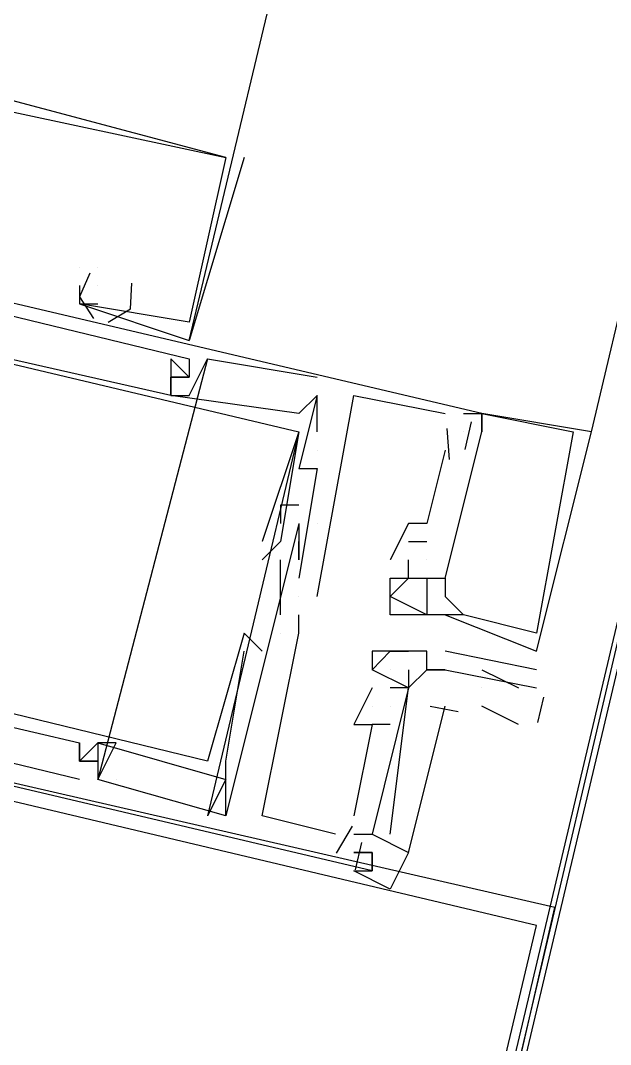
# Model space of a CAD drawing. Header units: feet. Extents: x -84 to 198, y -22 to 181.
# Drawn here: x 117.904 to 118.334, y 76.011 to 76.758 of the extents above; entities that cross this region are included whole.
import ezdxf

# ---------------------------------------------------------------- set-up
doc = ezdxf.new("R2010")
doc.units = ezdxf.units.FT
doc.layers.add('A-LINEA', color=7, linetype='CONTINUOUS')

msp = doc.modelspace()

# ---------------------------------------------------------------- linework, layer by layer
at = {"layer": 'A-LINEA'}
for p, q in [((121.8, 90.9511), (114.5867, 60.4578)), ((118.32, 76.4578), (119.96, 83.3911)), ((118.8533, 78.4978), (117.84, 74.1778)), ((118.0667, 76.6578), (118.0267, 76.5244)), ((118.0667, 76.6578), (118.0267, 76.5244)), ((118.0667, 76.6578), (118.0267, 76.5244)), ((118.0533, 76.6578), (118.0533, 76.6578)), ((118.0533, 76.6578), (118.0533, 76.6578)), ((118.0533, 76.6578), (118.0533, 76.6578)), ((118.0533, 76.6578), (118.0533, 76.6578)), ((118.0533, 76.6578), (118.0533, 76.6578)), ((118.0533, 76.6578), (118.0533, 76.6578)), ((118.0667, 76.6578), (118.0667, 76.6578)), ((118.0667, 76.6578), (118.0667, 76.6578)), ((118.0667, 76.6578), (118.0667, 76.6578)), ((117.9467, 76.5778), (117.9467, 76.5778)), ((117.9467, 76.5778), (117.9467, 76.5778)), ((117.9467, 76.5778), (117.9467, 76.5778)), ((117.9467, 76.5778), (117.9467, 76.5778)), ((117.9467, 76.5778), (117.9467, 76.5778)), ((117.9467, 76.5778), (117.9467, 76.5778)), ((117.96, 76.5778), (117.96, 76.5778)), ((117.96, 76.5778), (117.96, 76.5778)), ((117.96, 76.5778), (117.96, 76.5778)), ((117.96, 76.5778), (117.96, 76.5778)), ((117.96, 76.5778), (117.96, 76.5778)), ((117.96, 76.5778), (117.96, 76.5778)), ((117.9467, 76.5644), (117.9467, 76.5644)), ((117.9467, 76.5644), (117.9467, 76.5644)), ((117.9467, 76.5644), (117.9467, 76.5644)), ((117.96, 76.5644), (117.96, 76.5644)), ((117.96, 76.5644), (117.96, 76.5644)), ((117.96, 76.5644), (117.96, 76.5644)), ((117.9467, 76.5511), (117.9467, 76.5511)), ((117.9467, 76.5511), (117.9467, 76.5511)), ((117.9467, 76.5511), (117.9467, 76.5511)), ((117.9467, 76.5511), (117.9467, 76.5511)), ((117.9467, 76.5511), (117.9467, 76.5511)), ((117.9467, 76.5511), (117.9467, 76.5511)), ((117.96, 76.5511), (117.96, 76.5511)), ((117.96, 76.5511), (117.96, 76.5511)), ((117.96, 76.5511), (117.96, 76.5511)), ((118.0267, 76.5378), (118.0267, 76.5378)), ((118.0267, 76.5378), (118.0267, 76.5378)), ((118.0267, 76.5378), (118.0267, 76.5378)), ((118.0267, 76.5378), (118.0267, 76.5378)), ((118.0267, 76.5378), (118.0267, 76.5378)), ((118.0267, 76.5378), (118.0267, 76.5378)), ((118.0267, 76.5244), (118.0267, 76.5244)), ((118.0267, 76.5244), (118.0267, 76.5244)), ((118.0267, 76.5244), (118.0267, 76.5244)), ((118.0267, 76.5244), (118.0267, 76.5244)), ((118.0267, 76.5244), (118.0267, 76.5244)), ((118.0267, 76.5244), (118.0267, 76.5244)), ((118.04, 76.5111), (117.96, 76.2044)), ((118.04, 76.5111), (117.96, 76.2044)), ((118.04, 76.5111), (117.96, 76.2044)), ((118.0133, 76.5111), (118.0133, 76.5111)), ((118.0133, 76.5111), (118.0133, 76.5111)), ((118.0133, 76.5111), (118.0133, 76.5111)), ((118.0267, 76.5111), (118.0267, 76.5111)), ((118.0267, 76.5111), (118.0267, 76.5111)), ((118.0267, 76.5111), (118.0267, 76.5111)), ((118.04, 76.5111), (118.04, 76.5111)), ((118.04, 76.5111), (118.04, 76.5111)), ((118.04, 76.5111), (118.04, 76.5111)), ((118.0133, 76.4978), (118.0133, 76.4978)), ((118.0133, 76.4978), (118.0133, 76.4978)), ((118.0133, 76.4978), (118.0133, 76.4978)), ((118.0133, 76.4978), (118.0133, 76.4978)), ((118.0133, 76.4978), (118.0133, 76.4978)), ((118.0133, 76.4978), (118.0133, 76.4978)), ((118.0267, 76.4978), (118.0267, 76.4978)), ((118.0267, 76.4978), (118.0267, 76.4978)), ((118.0267, 76.4978), (118.0267, 76.4978)), ((118.0267, 76.4978), (118.0267, 76.4978)), ((118.0267, 76.4978), (118.0267, 76.4978)), ((118.0267, 76.4978), (118.0267, 76.4978)), ((118.12, 76.4978), (118.12, 76.4978)), ((118.12, 76.4978), (118.12, 76.4978)), ((118.12, 76.4978), (118.12, 76.4978)), ((118.12, 76.4978), (118.12, 76.4978)), ((118.12, 76.4978), (118.12, 76.4978)), ((118.12, 76.4978), (118.12, 76.4978)), ((118.0133, 76.4844), (118.0133, 76.4844)), ((118.0133, 76.4844), (118.0133, 76.4844)), ((118.0133, 76.4844), (118.0133, 76.4844)), ((118.0133, 76.4844), (118.0133, 76.4844)), ((118.0133, 76.4844), (118.0133, 76.4844)), ((118.0133, 76.4844), (118.0133, 76.4844)), ((118.0133, 76.4844), (118.0133, 76.4844)), ((118.0133, 76.4844), (118.0133, 76.4844)), ((118.0133, 76.4844), (118.0133, 76.4844)), ((118.0267, 76.4844), (118.0267, 76.4844)), ((118.0267, 76.4844), (118.0267, 76.4844)), ((118.0267, 76.4844), (118.0267, 76.4844)), ((118.12, 76.4578), (118.12, 76.4844)), ((118.12, 76.4844), (118.12, 76.4844)), ((118.12, 76.4844), (118.12, 76.4844)), ((118.12, 76.4578), (118.12, 76.4844)), ((118.12, 76.4844), (118.12, 76.4844)), ((118.12, 76.4844), (118.12, 76.4844)), ((118.12, 76.4578), (118.12, 76.4844)), ((118.12, 76.4844), (118.12, 76.4844)), ((118.12, 76.4844), (118.12, 76.4844)), ((118.1467, 76.4844), (118.1467, 76.4844)), ((118.1467, 76.4844), (118.1467, 76.4844)), ((118.1467, 76.4844), (118.1467, 76.4844)), ((118.1067, 76.4711), (118.1067, 76.4711)), ((118.1067, 76.4711), (118.1067, 76.4711)), ((118.1067, 76.4711), (118.1067, 76.4711)), ((118.2133, 76.4711), (118.2133, 76.4711)), ((118.2133, 76.4711), (118.2133, 76.4711)), ((118.2133, 76.4711), (118.2133, 76.4711)), ((118.2267, 76.4711), (118.2267, 76.4711)), ((118.2267, 76.4711), (118.2267, 76.4711)), ((118.2267, 76.4711), (118.2267, 76.4711)), ((118.2323, 76.4651), (118.2276, 76.445)), ((118.2323, 76.4651), (118.2276, 76.445)), ((118.2323, 76.4651), (118.2276, 76.445)), ((118.24, 76.4711), (118.24, 76.4711)), ((118.24, 76.4711), (118.24, 76.4711)), ((118.24, 76.4711), (118.24, 76.4711)), ((118.24, 76.4711), (118.24, 76.4711)), ((118.24, 76.4711), (118.24, 76.4711)), ((118.24, 76.4711), (118.24, 76.4711)), ((118.24, 76.4711), (118.24, 76.4711)), ((118.24, 76.4711), (118.24, 76.4711)), ((118.24, 76.4711), (118.24, 76.4711)), ((118.1067, 76.4578), (118.04, 76.1778)), ((118.1067, 76.4578), (118.04, 76.1778)), ((118.1067, 76.4578), (118.04, 76.1778)), ((118.1067, 76.4578), (118.1067, 76.4578)), ((118.1067, 76.4578), (118.1067, 76.4578)), ((118.1067, 76.4578), (118.1067, 76.4578)), ((118.1067, 76.4578), (118.1067, 76.4578)), ((118.1067, 76.4578), (118.1067, 76.4578)), ((118.1067, 76.4578), (118.1067, 76.4578)), ((118.12, 76.4578), (118.12, 76.4578)), ((118.12, 76.4578), (118.12, 76.4578)), ((118.12, 76.4578), (118.12, 76.4578)), ((118.2146, 76.4602), (118.2162, 76.4376)), ((118.2146, 76.4602), (118.2162, 76.4376)), ((118.2146, 76.4602), (118.2162, 76.4376)), ((118.2267, 76.4578), (118.2267, 76.4578)), ((118.2267, 76.4578), (118.2267, 76.4578)), ((118.2267, 76.4578), (118.2267, 76.4578)), ((118.2267, 76.4578), (118.2267, 76.4578)), ((118.2267, 76.4578), (118.2267, 76.4578)), ((118.2267, 76.4578), (118.2267, 76.4578)), ((118.24, 76.4578), (118.24, 76.4578)), ((118.24, 76.4578), (118.24, 76.4578)), ((118.24, 76.4578), (118.24, 76.4578)), ((118.24, 76.4578), (118.24, 76.4578)), ((118.24, 76.4578), (118.24, 76.4578)), ((118.24, 76.4578), (118.24, 76.4578)), ((118.3067, 76.4578), (118.3067, 76.4578)), ((118.3067, 76.4578), (118.3067, 76.4578)), ((118.3067, 76.4578), (118.3067, 76.4578)), ((118.32, 76.4578), (118.32, 76.4578)), ((118.32, 76.4578), (118.32, 76.4578)), ((118.32, 76.4578), (118.32, 76.4578)), ((118.12, 76.4444), (118.12, 76.4444)), ((118.12, 76.4444), (118.12, 76.4444)), ((118.12, 76.4444), (118.12, 76.4444)), ((118.12, 76.4444), (118.12, 76.4444)), ((118.12, 76.4444), (118.12, 76.4444)), ((118.12, 76.4444), (118.12, 76.4444)), ((118.2133, 76.4444), (118.2133, 76.4444)), ((118.2133, 76.4444), (118.2133, 76.4444)), ((118.2133, 76.4444), (118.2133, 76.4444)), ((118.12, 76.4311), (118.1067, 76.3511)), ((118.1067, 76.4311), (118.1067, 76.4311)), ((118.12, 76.4311), (118.1067, 76.3511)), ((118.1067, 76.4311), (118.1067, 76.4311)), ((118.12, 76.4311), (118.1067, 76.3511)), ((118.1067, 76.4311), (118.1067, 76.4311)), ((118.12, 76.4311), (118.12, 76.4311)), ((118.12, 76.4311), (118.12, 76.4311)), ((118.12, 76.4311), (118.12, 76.4311)), ((118.12, 76.4311), (118.12, 76.4311)), ((118.12, 76.4311), (118.12, 76.4311)), ((118.12, 76.4311), (118.12, 76.4311)), ((118.0933, 76.4044), (118.0933, 76.4044)), ((118.0933, 76.4044), (118.0933, 76.4044)), ((118.0933, 76.4044), (118.0933, 76.4044)), ((118.1067, 76.4044), (118.1067, 76.4044)), ((118.1067, 76.4044), (118.1067, 76.4044)), ((118.1067, 76.4044), (118.1067, 76.4044)), ((118.0933, 76.3911), (118.0933, 76.3911)), ((118.0933, 76.3911), (118.0933, 76.3911)), ((118.0933, 76.3911), (118.0933, 76.3911)), ((118.1067, 76.3911), (118.1067, 76.3911)), ((118.1067, 76.3911), (118.1067, 76.3911)), ((118.1067, 76.3911), (118.1067, 76.3911)), ((118.1067, 76.3911), (118.1067, 76.3911)), ((118.1067, 76.3911), (118.1067, 76.3911)), ((118.1067, 76.3911), (118.1067, 76.3911)), ((118.1067, 76.3911), (118.1067, 76.3911)), ((118.1067, 76.3911), (118.1067, 76.3911)), ((118.1067, 76.3911), (118.1067, 76.3911)), ((118.12, 76.3911), (118.12, 76.3911)), ((118.12, 76.3911), (118.12, 76.3911)), ((118.12, 76.3911), (118.12, 76.3911)), ((118.12, 76.3911), (118.12, 76.3911)), ((118.12, 76.3911), (118.12, 76.3911)), ((118.12, 76.3911), (118.12, 76.3911)), ((118.1867, 76.3911), (118.1867, 76.3911)), ((118.1867, 76.3911), (118.1867, 76.3911)), ((118.1867, 76.3911), (118.1867, 76.3911)), ((118.2, 76.3911), (118.2, 76.3911)), ((118.2, 76.3911), (118.2, 76.3911)), ((118.2, 76.3911), (118.2, 76.3911)), ((118.08, 76.3778), (118.08, 76.3778)), ((118.08, 76.3778), (118.08, 76.3778)), ((118.08, 76.3778), (118.08, 76.3778)), ((118.0933, 76.3778), (118.0933, 76.3778)), ((118.0933, 76.3778), (118.0933, 76.3778)), ((118.0933, 76.3778), (118.0933, 76.3778)), ((118.1067, 76.3778), (118.1067, 76.3778)), ((118.1067, 76.3778), (118.1067, 76.3778)), ((118.1067, 76.3778), (118.1067, 76.3778)), ((118.1867, 76.3778), (118.2, 76.3778)), ((118.1867, 76.3778), (118.1867, 76.3778)), ((118.1867, 76.3778), (118.2, 76.3778)), ((118.1867, 76.3778), (118.1867, 76.3778)), ((118.1867, 76.3778), (118.2, 76.3778)), ((118.1867, 76.3778), (118.1867, 76.3778)), ((118.2, 76.3778), (118.2, 76.3778)), ((118.2, 76.3778), (118.2, 76.3778)), ((118.2, 76.3778), (118.2, 76.3778)), ((118.08, 76.3644), (118.08, 76.3644)), ((118.08, 76.3644), (118.08, 76.3644)), ((118.08, 76.3644), (118.08, 76.3644)), ((118.0933, 76.3244), (118.0933, 76.3644)), ((118.0933, 76.3644), (118.0933, 76.3644)), ((118.0933, 76.3244), (118.0933, 76.3644)), ((118.0933, 76.3644), (118.0933, 76.3644)), ((118.0933, 76.3244), (118.0933, 76.3644)), ((118.0933, 76.3644), (118.0933, 76.3644)), ((118.1067, 76.3644), (118.1067, 76.3644)), ((118.1067, 76.3644), (118.1067, 76.3644)), ((118.1067, 76.3644), (118.1067, 76.3644)), ((118.1067, 76.3644), (118.1067, 76.3644)), ((118.1067, 76.3644), (118.1067, 76.3644)), ((118.1067, 76.3644), (118.1067, 76.3644)), ((118.1733, 76.3644), (118.1733, 76.3644)), ((118.1733, 76.3644), (118.1733, 76.3644)), ((118.1733, 76.3644), (118.1733, 76.3644)), ((118.1867, 76.3644), (118.1867, 76.3644)), ((118.1867, 76.3644), (118.1867, 76.3644)), ((118.1867, 76.3644), (118.1867, 76.3644)), ((118.2, 76.3644), (118.2, 76.3644)), ((118.2, 76.3644), (118.2, 76.3644)), ((118.2, 76.3644), (118.2, 76.3644)), ((118.2, 76.3644), (118.2, 76.3644)), ((118.2, 76.3644), (118.2, 76.3644)), ((118.2, 76.3644), (118.2, 76.3644)), ((118.1067, 76.3511), (118.1067, 76.3511)), ((118.1067, 76.3511), (118.1067, 76.3511)), ((118.1067, 76.3511), (118.1067, 76.3511)), ((118.1733, 76.3511), (118.1733, 76.3511)), ((118.1733, 76.3511), (118.1733, 76.3511)), ((118.1733, 76.3511), (118.1733, 76.3511)), ((118.1733, 76.3511), (118.1733, 76.3511)), ((118.1733, 76.3511), (118.1733, 76.3511)), ((118.1733, 76.3511), (118.1733, 76.3511)), ((118.1867, 76.3511), (118.1867, 76.3511)), ((118.1867, 76.3511), (118.1867, 76.3511)), ((118.1867, 76.3511), (118.1867, 76.3511)), ((118.1867, 76.3511), (118.1867, 76.3511)), ((118.1867, 76.3511), (118.1867, 76.3511)), ((118.1867, 76.3511), (118.1867, 76.3511)), ((118.1867, 76.3511), (118.1867, 76.3511)), ((118.1867, 76.3511), (118.1867, 76.3511)), ((118.1867, 76.3511), (118.1867, 76.3511)), ((118.2, 76.3511), (118.2, 76.3511)), ((118.2, 76.3511), (118.2, 76.3511)), ((118.2, 76.3511), (118.2, 76.3511)), ((118.2, 76.3511), (118.2, 76.3511)), ((118.2, 76.3511), (118.2, 76.3511)), ((118.2, 76.3511), (118.2, 76.3511)), ((118.2, 76.3511), (118.2, 76.3511)), ((118.2, 76.3511), (118.2, 76.3511)), ((118.2, 76.3511), (118.2, 76.3511)), ((118.2133, 76.3511), (118.2133, 76.3511)), ((118.2133, 76.3511), (118.2133, 76.3511)), ((118.2133, 76.3511), (118.2133, 76.3511)), ((118.2133, 76.3511), (118.2133, 76.3511)), ((118.2133, 76.3511), (118.2133, 76.3511)), ((118.2133, 76.3511), (118.2133, 76.3511)), ((118.1067, 76.3378), (118.1067, 76.3378)), ((118.1067, 76.3378), (118.1067, 76.3378)), ((118.1067, 76.3378), (118.1067, 76.3378)), ((118.1067, 76.3378), (118.1067, 76.3378)), ((118.1067, 76.3378), (118.1067, 76.3378)), ((118.1067, 76.3378), (118.1067, 76.3378)), ((118.12, 76.3378), (118.12, 76.3378)), ((118.12, 76.3378), (118.12, 76.3378)), ((118.12, 76.3378), (118.12, 76.3378)), ((118.1733, 76.3378), (118.1733, 76.3378)), ((118.1733, 76.3378), (118.1733, 76.3378)), ((118.1733, 76.3378), (118.1733, 76.3378)), ((118.2133, 76.3378), (118.2133, 76.3378)), ((118.2133, 76.3378), (118.2133, 76.3378)), ((118.2133, 76.3378), (118.2133, 76.3378)), ((118.0933, 76.3244), (118.0933, 76.3244)), ((118.0933, 76.3244), (118.0933, 76.3244)), ((118.0933, 76.3244), (118.0933, 76.3244)), ((118.1067, 76.3244), (118.1067, 76.3244)), ((118.1067, 76.3244), (118.1067, 76.3244)), ((118.1067, 76.3244), (118.1067, 76.3244)), ((118.1733, 76.3244), (118.1733, 76.3244)), ((118.1733, 76.3244), (118.1733, 76.3244)), ((118.1733, 76.3244), (118.1733, 76.3244)), ((118.1867, 76.3244), (118.1867, 76.3244)), ((118.1867, 76.3244), (118.1867, 76.3244)), ((118.1867, 76.3244), (118.1867, 76.3244)), ((118.2, 76.3244), (118.2, 76.3244)), ((118.2, 76.3244), (118.2, 76.3244)), ((118.2, 76.3244), (118.2, 76.3244)), ((118.2, 76.3244), (118.2, 76.3244)), ((118.2, 76.3244), (118.2, 76.3244)), ((118.2, 76.3244), (118.2, 76.3244)), ((118.2, 76.3244), (118.2, 76.3244)), ((118.2, 76.3244), (118.2, 76.3244)), ((118.2, 76.3244), (118.2, 76.3244)), ((118.2133, 76.3244), (118.2133, 76.3244)), ((118.2133, 76.3244), (118.2133, 76.3244)), ((118.2133, 76.3244), (118.2133, 76.3244)), ((118.2133, 76.3244), (118.2133, 76.3244)), ((118.2133, 76.3244), (118.2133, 76.3244)), ((118.2133, 76.3244), (118.2133, 76.3244)), ((118.2133, 76.3244), (118.2133, 76.3244)), ((118.2133, 76.3244), (118.2133, 76.3244)), ((118.2133, 76.3244), (118.2133, 76.3244)), ((118.2267, 76.3244), (118.2267, 76.3244)), ((118.2267, 76.3244), (118.2267, 76.3244)), ((118.2267, 76.3244), (118.2267, 76.3244)), ((118.2267, 76.3244), (118.2267, 76.3244)), ((118.2267, 76.3244), (118.2267, 76.3244)), ((118.2267, 76.3244), (118.2267, 76.3244)), ((118.0667, 76.3111), (118.0667, 76.3111)), ((118.0667, 76.3111), (118.0667, 76.3111)), ((118.0667, 76.3111), (118.0667, 76.3111)), ((118.0933, 76.3111), (118.0933, 76.3111)), ((118.0933, 76.3111), (118.0933, 76.3111)), ((118.0933, 76.3111), (118.0933, 76.3111)), ((118.0933, 76.3111), (118.0933, 76.3111)), ((118.0933, 76.3111), (118.0933, 76.3111)), ((118.0933, 76.3111), (118.0933, 76.3111)), ((118.1067, 76.3111), (118.1067, 76.3111)), ((118.1067, 76.3111), (118.1067, 76.3111)), ((118.1067, 76.3111), (118.1067, 76.3111)), ((118.1067, 76.3111), (118.1067, 76.3111)), ((118.1067, 76.3111), (118.1067, 76.3111)), ((118.1067, 76.3111), (118.1067, 76.3111)), ((118.1067, 76.3111), (118.1067, 76.3111)), ((118.1067, 76.3111), (118.1067, 76.3111)), ((118.1067, 76.3111), (118.1067, 76.3111)), ((118.28, 76.3111), (118.28, 76.3111)), ((118.28, 76.3111), (118.28, 76.3111)), ((118.28, 76.3111), (118.28, 76.3111)), ((118.0667, 76.2978), (118.0667, 76.2978)), ((118.0667, 76.2978), (118.0667, 76.2978)), ((118.0667, 76.2978), (118.0667, 76.2978)), ((118.08, 76.2978), (118.08, 76.2978)), ((118.08, 76.2978), (118.08, 76.2978)), ((118.08, 76.2978), (118.08, 76.2978)), ((118.16, 76.2978), (118.16, 76.2978)), ((118.1733, 76.2978), (118.1733, 76.2978)), ((118.1733, 76.2978), (118.1733, 76.2978)), ((118.1867, 76.2978), (118.1867, 76.2978)), ((118.1867, 76.2978), (118.1867, 76.2978)), ((118.2, 76.2978), (118.2, 76.2978)), ((118.28, 76.2844), (118.2133, 76.2978)), ((118.2133, 76.2978), (118.2133, 76.2978)), ((118.28, 76.2978), (118.28, 76.2978)), ((118.28, 76.2978), (118.28, 76.2978)), ((118.28, 76.2978), (118.28, 76.2978)), ((118.1867, 76.2711), (118.16, 76.2844)), ((118.16, 76.2844), (118.16, 76.2844)), ((118.16, 76.2844), (118.16, 76.2844)), ((118.1733, 76.2844), (118.1733, 76.2844)), ((118.1867, 76.2844), (118.1867, 76.2711)), ((118.1867, 76.2844), (118.1867, 76.2844)), ((118.2, 76.2844), (118.2, 76.2844)), ((118.2, 76.2844), (118.2, 76.2844)), ((118.2, 76.2844), (118.2, 76.2844)), ((118.2133, 76.2844), (118.2133, 76.2844)), ((118.2133, 76.2844), (118.2133, 76.2844)), ((118.24, 76.2844), (118.2667, 76.2711)), ((118.28, 76.2844), (118.28, 76.2844)), ((118.16, 76.2711), (118.1467, 76.2444)), ((118.16, 76.2711), (118.1467, 76.2444)), ((118.16, 76.2711), (118.1467, 76.2444)), ((118.16, 76.2711), (118.16, 76.2711)), ((118.16, 76.2711), (118.16, 76.2711)), ((118.16, 76.2711), (118.16, 76.2711)), ((118.16, 76.2711), (118.16, 76.2711)), ((118.1733, 76.2711), (118.1733, 76.2711)), ((118.1733, 76.2711), (118.1733, 76.2711)), ((118.1733, 76.2711), (118.1733, 76.2711)), ((118.1733, 76.2711), (118.1733, 76.2711)), ((118.1733, 76.2711), (118.1733, 76.2711)), ((118.1867, 76.2711), (118.1867, 76.2711)), ((118.1867, 76.2711), (118.1867, 76.2711)), ((118.1867, 76.2711), (118.1867, 76.2711)), ((118.1867, 76.2711), (118.1867, 76.2711)), ((118.1867, 76.2711), (118.1867, 76.2711)), ((118.24, 76.2711), (118.24, 76.2711)), ((118.28, 76.2711), (118.28, 76.2711)), ((118.285, 76.2643), (118.2807, 76.246)), ((118.16, 76.2578), (118.16, 76.2578)), ((118.16, 76.2578), (118.16, 76.2578)), ((118.16, 76.2578), (118.16, 76.2578)), ((118.16, 76.2578), (118.16, 76.2578)), ((118.16, 76.2578), (118.16, 76.2578)), ((118.16, 76.2578), (118.16, 76.2578)), ((118.1733, 76.2578), (118.1733, 76.2578)), ((118.1733, 76.2578), (118.1733, 76.2578)), ((118.1733, 76.2578), (118.1733, 76.2578)), ((118.1733, 76.2578), (118.1733, 76.2578)), ((118.1733, 76.2578), (118.1733, 76.2578)), ((118.1733, 76.2578), (118.1733, 76.2578)), ((118.2228, 76.2536), (118.2025, 76.2575)), ((118.2228, 76.2536), (118.2025, 76.2575)), ((118.2228, 76.2536), (118.2025, 76.2575)), ((118.2667, 76.2444), (118.24, 76.2578)), ((118.1467, 76.2444), (118.1467, 76.2444)), ((118.1467, 76.2444), (118.1467, 76.2444)), ((118.1467, 76.2444), (118.1467, 76.2444)), ((118.1733, 76.2444), (118.16, 76.2444)), ((118.16, 76.2444), (118.16, 76.2444)), ((118.16, 76.2444), (118.16, 76.2444)), ((118.1733, 76.2444), (118.16, 76.2444)), ((118.16, 76.2444), (118.16, 76.2444)), ((118.16, 76.2444), (118.16, 76.2444)), ((118.1733, 76.2444), (118.16, 76.2444)), ((118.16, 76.2444), (118.16, 76.2444)), ((118.16, 76.2444), (118.16, 76.2444)), ((118.1733, 76.2444), (118.1733, 76.2444)), ((118.1733, 76.2444), (118.1733, 76.2444)), ((118.1733, 76.2444), (118.1733, 76.2444)), ((117.9467, 76.2311), (117.9467, 76.2311)), ((117.9467, 76.2311), (117.9467, 76.2311)), ((117.9467, 76.2311), (117.9467, 76.2311)), ((117.96, 76.2311), (117.96, 76.2311)), ((117.96, 76.2311), (117.96, 76.2311)), ((117.96, 76.2311), (117.96, 76.2311)), ((117.96, 76.2311), (117.96, 76.2311)), ((117.96, 76.2311), (117.96, 76.2311)), ((117.96, 76.2311), (117.96, 76.2311)), ((117.9733, 76.2311), (117.9733, 76.2311)), ((117.9733, 76.2311), (117.9733, 76.2311)), ((117.9733, 76.2311), (117.9733, 76.2311)), ((117.9467, 76.2178), (117.9467, 76.2178)), ((117.9467, 76.2178), (117.9467, 76.2178)), ((117.9467, 76.2178), (117.9467, 76.2178)), ((117.9467, 76.2178), (117.9467, 76.2178)), ((117.9467, 76.2178), (117.9467, 76.2178)), ((117.9467, 76.2178), (117.9467, 76.2178)), ((117.96, 76.2178), (117.96, 76.2178)), ((117.96, 76.2178), (117.96, 76.2178)), ((117.96, 76.2178), (117.96, 76.2178)), ((117.96, 76.2178), (117.96, 76.2178)), ((117.96, 76.2178), (117.96, 76.2178)), ((117.96, 76.2178), (117.96, 76.2178)), ((118.04, 76.2178), (118.04, 76.2178)), ((118.04, 76.2178), (118.04, 76.2178)), ((118.04, 76.2178), (118.04, 76.2178)), ((118.0533, 76.2178), (118.0533, 76.2178)), ((118.0533, 76.2178), (118.0533, 76.2178)), ((118.0533, 76.2178), (118.0533, 76.2178)), ((117.9467, 76.2044), (117.9467, 76.2044)), ((117.9467, 76.2044), (117.9467, 76.2044)), ((117.9467, 76.2044), (117.9467, 76.2044)), ((117.96, 76.2044), (117.96, 76.2044)), ((117.96, 76.2044), (117.96, 76.2044)), ((117.96, 76.2044), (117.96, 76.2044)), ((117.96, 76.2044), (117.96, 76.2044)), ((117.96, 76.2044), (117.96, 76.2044)), ((117.96, 76.2044), (117.96, 76.2044)), ((117.9733, 76.2044), (117.9733, 76.2044)), ((117.9733, 76.2044), (117.9733, 76.2044)), ((117.9733, 76.2044), (117.9733, 76.2044)), ((118.0533, 76.2044), (118.04, 76.1778)), ((118.0533, 76.2044), (118.04, 76.1778)), ((118.0533, 76.2044), (118.04, 76.1778)), ((118.0533, 76.2044), (118.0533, 76.2044)), ((118.0533, 76.2044), (118.0533, 76.2044)), ((118.0533, 76.2044), (118.0533, 76.2044)), ((118.04, 76.1778), (118.04, 76.1778)), ((118.04, 76.1778), (118.04, 76.1778)), ((118.04, 76.1778), (118.04, 76.1778)), ((118.0533, 76.1778), (118.0533, 76.1778)), ((118.0533, 76.1778), (118.0533, 76.1778)), ((118.0533, 76.1778), (118.0533, 76.1778)), ((118.0533, 76.1778), (118.0533, 76.1778)), ((118.0533, 76.1778), (118.0533, 76.1778)), ((118.0533, 76.1778), (118.0533, 76.1778)), ((118.08, 76.1778), (118.08, 76.1778)), ((118.08, 76.1778), (118.08, 76.1778)), ((118.08, 76.1778), (118.08, 76.1778)), ((118.1467, 76.1778), (118.1467, 76.1778)), ((118.1467, 76.1778), (118.1467, 76.1778)), ((118.1467, 76.1778), (118.1467, 76.1778)), ((118.1455, 76.1702), (118.1339, 76.1506)), ((118.1455, 76.1702), (118.1339, 76.1506)), ((118.1455, 76.1702), (118.1339, 76.1506)), ((118.1333, 76.1644), (118.1333, 76.1644)), ((118.1333, 76.1644), (118.1333, 76.1644)), ((118.1333, 76.1644), (118.1333, 76.1644)), ((118.1467, 76.1644), (118.16, 76.1644)), ((118.1523, 76.1584), (118.1476, 76.1384)), ((118.1523, 76.1584), (118.1476, 76.1384)), ((118.1523, 76.1584), (118.1476, 76.1384)), ((118.16, 76.1644), (118.16, 76.1644)), ((118.16, 76.1644), (118.16, 76.1644)), ((118.16, 76.1644), (118.16, 76.1644)), ((118.16, 76.1644), (118.16, 76.1644)), ((118.16, 76.1644), (118.16, 76.1644)), ((118.16, 76.1644), (118.16, 76.1644)), ((118.1733, 76.1644), (118.1733, 76.1644)), ((118.1733, 76.1644), (118.1733, 76.1644)), ((118.1733, 76.1644), (118.1733, 76.1644)), ((118.1467, 76.1511), (118.1467, 76.1511)), ((118.1467, 76.1511), (118.1467, 76.1511)), ((118.1467, 76.1511), (118.1467, 76.1511)), ((118.16, 76.1511), (118.16, 76.1511)), ((118.16, 76.1511), (118.16, 76.1511)), ((118.16, 76.1511), (118.16, 76.1511)), ((118.16, 76.1511), (118.16, 76.1511)), ((118.16, 76.1511), (118.16, 76.1511)), ((118.16, 76.1378), (118.16, 76.1378)), ((118.16, 76.1378), (118.16, 76.1378)), ((118.16, 76.1378), (118.16, 76.1378))]:
    msp.add_line(p, q, dxfattribs=at)
for points in [[(142.72, 107.0711), (135.88, 108.6844), (131.36, 89.5511), (124.5867, 91.1511), (124.4, 90.3378), (121.8, 90.9511), (121.3333, 88.9511), (118.2, 75.6978), (129.9467, 72.9244)], [(118.0267, 76.5244), (118.4533, 78.3111), (118.8267, 79.8844)], [(118.0533, 76.6578), (117.8533, 76.7111), (117.8533, 76.6978), (117.8533, 76.7111), (117.8533, 76.6844), (117.84, 76.6844), (117.8533, 76.6844), (117.84, 76.6844), (117.8533, 76.6711), (117.8267, 76.5778), (117.7867, 76.5911)], [(118.0533, 76.6578), (117.8533, 76.7111), (117.8533, 76.6978), (117.8533, 76.7111), (117.8533, 76.6844), (117.84, 76.6844), (117.8533, 76.6844), (117.84, 76.6844), (117.8533, 76.6711), (117.8267, 76.5778), (117.7867, 76.5911)], [(118.0533, 76.6578), (117.8533, 76.7111), (117.8533, 76.6978), (117.8533, 76.7111), (117.8533, 76.6844), (117.84, 76.6844), (117.8533, 76.6844), (117.84, 76.6844), (117.8533, 76.6711), (117.8267, 76.5778), (117.7867, 76.5911)], [(117.8533, 76.6844), (117.8667, 76.6978), (118.0533, 76.6578), (118.0267, 76.5378), (117.9467, 76.5511), (117.96, 76.5511)], [(117.8533, 76.6844), (117.8667, 76.6978), (118.0533, 76.6578), (118.0267, 76.5378), (117.9467, 76.5511), (117.96, 76.5511)], [(117.8533, 76.6844), (117.8667, 76.6978), (118.0533, 76.6578), (118.0267, 76.5378), (117.9467, 76.5511), (117.96, 76.5511)], [(118.2267, 76.4711), (118.24, 76.4711), (117.56, 76.6311), (117.52, 76.4844)], [(118.2267, 76.4711), (118.24, 76.4711), (117.56, 76.6311), (117.52, 76.4844)], [(118.2267, 76.4711), (118.24, 76.4711), (117.56, 76.6311), (117.52, 76.4844)], [(117.5867, 76.6178), (118.0267, 76.5111), (118.0267, 76.4978), (118.0133, 76.4978), (118.0133, 76.4844), (118.0267, 76.4844), (118.04, 76.5111), (118.12, 76.4978)], [(117.5867, 76.6178), (118.0267, 76.5111), (118.0267, 76.4978), (118.0133, 76.4978), (118.0133, 76.4844), (118.0267, 76.4844), (118.04, 76.5111), (118.12, 76.4978)], [(117.5867, 76.6178), (118.0267, 76.5111), (118.0267, 76.4978), (118.0133, 76.4978), (118.0133, 76.4844), (118.0267, 76.4844), (118.04, 76.5111), (118.12, 76.4978)], [(117.5867, 76.4844), (117.6, 76.5778), (118.1067, 76.4578), (118.08, 76.3778)], [(117.5867, 76.4844), (117.6, 76.5778), (118.1067, 76.4578), (118.08, 76.3778)], [(117.5867, 76.4844), (117.6, 76.5778), (118.1067, 76.4578), (118.08, 76.3778)], [(118.12, 76.4844), (118.1067, 76.4711), (118.0133, 76.4844), (118.0133, 76.4978), (118.0267, 76.4978), (118.0133, 76.5111), (118.0133, 76.4844), (117.6, 76.5778)], [(118.12, 76.4844), (118.1067, 76.4711), (118.0133, 76.4844), (118.0133, 76.4978), (118.0267, 76.4978), (118.0133, 76.5111), (118.0133, 76.4844), (117.6, 76.5778)], [(118.12, 76.4844), (118.1067, 76.4711), (118.0133, 76.4844), (118.0133, 76.4978), (118.0267, 76.4978), (118.0133, 76.5111), (118.0133, 76.4844), (117.6, 76.5778)], [(117.9543, 76.5735), (117.9467, 76.5562), (117.9568, 76.5404)], [(117.9543, 76.5735), (117.9467, 76.5562), (117.9568, 76.5404)], [(117.9543, 76.5735), (117.9467, 76.5562), (117.9568, 76.5404)], [(117.9467, 76.5644), (117.9467, 76.5511), (118.0267, 76.5244)], [(117.9467, 76.5644), (117.9467, 76.5511), (118.0267, 76.5244)], [(117.9467, 76.5644), (117.9467, 76.5511), (118.0267, 76.5244)], [(117.9677, 76.5378), (117.9838, 76.5475), (117.9848, 76.5663)], [(117.9677, 76.5378), (117.9838, 76.5475), (117.9848, 76.5663)], [(117.9677, 76.5378), (117.9838, 76.5475), (117.9848, 76.5663)], [(118.1467, 76.1511), (118.16, 76.1511), (118.16, 76.1378), (117.48, 76.2978), (117.52, 76.4578), (117.5467, 76.4578), (117.56, 76.5244), (117.5733, 76.5244), (117.5867, 76.5244)], [(118.1467, 76.1511), (118.16, 76.1511), (118.16, 76.1378), (117.48, 76.2978), (117.52, 76.4578), (117.5467, 76.4578), (117.56, 76.5244), (117.5733, 76.5244), (117.5867, 76.5244)], [(118.1467, 76.1511), (118.16, 76.1511), (118.16, 76.1378), (117.48, 76.2978), (117.52, 76.4578), (117.5467, 76.4578), (117.56, 76.5244), (117.5733, 76.5244), (117.5867, 76.5244)], [(118.12, 76.4844), (118.1067, 76.4311), (118.12, 76.4311)], [(118.12, 76.4844), (118.1067, 76.4311), (118.12, 76.4311)], [(118.12, 76.4844), (118.1067, 76.4311), (118.12, 76.4311)], [(118.12, 76.3378), (118.1467, 76.4844), (118.2133, 76.4711)], [(118.12, 76.3378), (118.1467, 76.4844), (118.2133, 76.4711)], [(118.12, 76.3378), (118.1467, 76.4844), (118.2133, 76.4711)], [(118.2133, 76.3244), (118.28, 76.2978), (118.32, 76.4578), (118.32, 76.4578), (118.24, 76.4711), (118.24, 76.4578), (118.24, 76.4711), (118.3067, 76.4578), (118.3067, 76.4578), (118.28, 76.3111), (118.28, 76.3111), (118.2267, 76.3244), (118.2267, 76.3244), (118.2267, 76.3244), (118.2267, 76.3244), (118.2133, 76.3378)], [(118.2133, 76.3244), (118.28, 76.2978), (118.32, 76.4578), (118.32, 76.4578), (118.24, 76.4711), (118.24, 76.4578), (118.24, 76.4711), (118.3067, 76.4578), (118.3067, 76.4578), (118.28, 76.3111), (118.28, 76.3111), (118.2267, 76.3244), (118.2267, 76.3244), (118.2267, 76.3244), (118.2267, 76.3244), (118.2133, 76.3378)], [(118.2133, 76.3244), (118.28, 76.2978), (118.32, 76.4578), (118.32, 76.4578), (118.24, 76.4711), (118.24, 76.4578), (118.24, 76.4711), (118.3067, 76.4578), (118.3067, 76.4578), (118.28, 76.3111), (118.28, 76.3111), (118.2267, 76.3244), (118.2267, 76.3244), (118.2267, 76.3244), (118.2267, 76.3244), (118.2133, 76.3378)], [(118.1067, 76.4578), (118.0933, 76.3778), (118.08, 76.3644), (118.08, 76.3644)], [(118.1067, 76.4578), (118.0933, 76.3778), (118.08, 76.3644), (118.08, 76.3644)], [(118.1067, 76.4578), (118.0933, 76.3778), (118.08, 76.3644), (118.08, 76.3644)], [(118.2, 76.3511), (118.2133, 76.3511), (118.24, 76.4578)], [(118.2, 76.3511), (118.2133, 76.3511), (118.24, 76.4578)], [(118.2, 76.3511), (118.2133, 76.3511), (118.24, 76.4578)], [(118.2133, 76.4444), (118.2, 76.3911), (118.1867, 76.3911), (118.1733, 76.3644)], [(118.2133, 76.4444), (118.2, 76.3911), (118.1867, 76.3911), (118.1733, 76.3644)], [(118.2133, 76.4444), (118.2, 76.3911), (118.1867, 76.3911), (118.1733, 76.3644)], [(118.08, 76.2978), (118.0667, 76.3111), (118.0667, 76.3111), (118.04, 76.2178), (117.5467, 76.3378), (117.5733, 76.4178)], [(118.08, 76.2978), (118.0667, 76.3111), (118.0667, 76.3111), (118.04, 76.2178), (117.5467, 76.3378), (117.5733, 76.4178)], [(118.08, 76.2978), (118.0667, 76.3111), (118.0667, 76.3111), (118.04, 76.2178), (117.5467, 76.3378), (117.5733, 76.4178)], [(118.1067, 76.4044), (118.0933, 76.4044), (118.0933, 76.3911)], [(118.1067, 76.4044), (118.0933, 76.4044), (118.0933, 76.3911)], [(118.1067, 76.4044), (118.0933, 76.4044), (118.0933, 76.3911)], [(118.1067, 76.3911), (118.0533, 76.1778), (117.96, 76.2044)], [(118.1067, 76.3911), (118.0533, 76.1778), (117.96, 76.2044)], [(118.1067, 76.3911), (118.0533, 76.1778), (117.96, 76.2044)], [(118.1067, 76.3911), (118.1067, 76.3644), (118.1067, 76.3778)], [(118.1067, 76.3911), (118.1067, 76.3644), (118.1067, 76.3778)], [(118.1067, 76.3911), (118.1067, 76.3644), (118.1067, 76.3778)], [(118.1733, 76.3511), (118.1867, 76.3511), (118.1867, 76.3644)], [(118.1733, 76.3511), (118.1867, 76.3511), (118.1867, 76.3644)], [(118.1733, 76.3511), (118.1867, 76.3511), (118.1867, 76.3644)], [(118.2, 76.3511), (118.2, 76.3244), (118.1733, 76.3378), (118.1867, 76.3511), (118.2, 76.3511)], [(118.2267, 76.3244), (118.2133, 76.3244), (118.2, 76.3244), (118.1867, 76.3244), (118.1733, 76.3244), (118.1733, 76.3511), (118.1867, 76.3511), (118.1867, 76.3511), (118.1867, 76.3511), (118.1867, 76.3511), (118.2, 76.3511), (118.2, 76.3511), (118.2133, 76.3511), (118.2133, 76.3378), (118.2133, 76.3378)], [(118.2, 76.3511), (118.2, 76.3244), (118.1733, 76.3378), (118.1867, 76.3511), (118.2, 76.3511)], [(118.2267, 76.3244), (118.2133, 76.3244), (118.2, 76.3244), (118.1867, 76.3244), (118.1733, 76.3244), (118.1733, 76.3511), (118.1867, 76.3511), (118.1867, 76.3511), (118.1867, 76.3511), (118.1867, 76.3511), (118.2, 76.3511), (118.2, 76.3511), (118.2133, 76.3511), (118.2133, 76.3378), (118.2133, 76.3378)], [(118.2, 76.3511), (118.2, 76.3244), (118.1733, 76.3378), (118.1867, 76.3511), (118.2, 76.3511)], [(118.2267, 76.3244), (118.2133, 76.3244), (118.2, 76.3244), (118.1867, 76.3244), (118.1733, 76.3244), (118.1733, 76.3511), (118.1867, 76.3511), (118.1867, 76.3511), (118.1867, 76.3511), (118.1867, 76.3511), (118.2, 76.3511), (118.2, 76.3511), (118.2133, 76.3511), (118.2133, 76.3378), (118.2133, 76.3378)], [(117.9467, 76.2044), (117.5067, 76.3111), (117.5067, 76.3244), (117.5333, 76.3244), (117.52, 76.3378)], [(117.9467, 76.2044), (117.5067, 76.3111), (117.5067, 76.3244), (117.5333, 76.3244), (117.52, 76.3378)], [(117.9467, 76.2044), (117.5067, 76.3111), (117.5067, 76.3244), (117.5333, 76.3244), (117.52, 76.3378)], [(117.5333, 76.3111), (117.5067, 76.3244), (117.5067, 76.3111), (117.52, 76.3111), (117.5467, 76.3111), (117.5467, 76.3244), (117.9467, 76.2311), (117.9467, 76.2178), (117.96, 76.2178), (117.9467, 76.2178), (117.96, 76.2311), (118.0533, 76.2044)], [(117.5333, 76.3111), (117.5067, 76.3244), (117.5067, 76.3111), (117.52, 76.3111), (117.5467, 76.3111), (117.5467, 76.3244), (117.9467, 76.2311), (117.9467, 76.2178), (117.96, 76.2178), (117.9467, 76.2178), (117.96, 76.2311), (118.0533, 76.2044)], [(117.5333, 76.3111), (117.5067, 76.3244), (117.5067, 76.3111), (117.52, 76.3111), (117.5467, 76.3111), (117.5467, 76.3244), (117.9467, 76.2311), (117.9467, 76.2178), (117.96, 76.2178), (117.9467, 76.2178), (117.96, 76.2311), (118.0533, 76.2044)], [(118.1333, 76.1644), (118.08, 76.1778), (118.1067, 76.3111), (118.1067, 76.3244)], [(118.1333, 76.1644), (118.08, 76.1778), (118.1067, 76.3111), (118.1067, 76.3244)], [(118.1333, 76.1644), (118.08, 76.1778), (118.1067, 76.3111), (118.1067, 76.3244)], [(117.2933, 75.4844), (118.1067, 75.2978), (118.2933, 76.1111), (117.48, 76.2978), (117.2933, 75.4844)], [(118.0533, 76.1778), (118.0533, 76.2178), (118.0667, 76.2978)], [(118.0533, 76.1778), (118.0533, 76.2178), (118.0667, 76.2978)], [(118.0533, 76.1778), (118.0533, 76.2178), (118.0667, 76.2978)], [(118.16, 76.2844), (118.1733, 76.2978), (118.1867, 76.2978)], [(118.2133, 76.2844), (118.2, 76.2844), (118.2, 76.2978), (118.1867, 76.2978), (118.1733, 76.2978), (118.16, 76.2978), (118.16, 76.2844)], [(117.3067, 75.4978), (118.0933, 75.3111), (118.28, 76.0978), (117.4933, 76.2844), (117.3067, 75.4978)], [(118.2, 76.2844), (118.2, 76.2844), (118.1867, 76.2711), (118.1867, 76.2711), (118.1867, 76.2711), (118.1867, 76.2711)], [(118.2, 76.2844), (118.2133, 76.2844), (118.2133, 76.2844), (118.2133, 76.2844), (118.2133, 76.2844), (118.28, 76.2711), (118.28, 76.2711), (118.28, 76.2711)], [(118.16, 76.2711), (118.16, 76.2711), (118.16, 76.2711), (118.16, 76.2711), (118.16, 76.2711), (118.16, 76.2711)], [(118.1867, 76.2711), (118.16, 76.1644), (118.1867, 76.1511), (118.2133, 76.2578)], [(118.1867, 76.2711), (118.16, 76.1644), (118.1867, 76.1511), (118.2133, 76.2578)], [(118.1867, 76.2711), (118.16, 76.1644), (118.1867, 76.1511), (118.2133, 76.2578)], [(118.1733, 76.1644), (118.1867, 76.2711), (118.1733, 76.2711)], [(118.1733, 76.1644), (118.1867, 76.2711), (118.1733, 76.2711)], [(118.1733, 76.1644), (118.1867, 76.2711), (118.1733, 76.2711)], [(118.1467, 76.2444), (118.16, 76.2444), (118.1467, 76.1778)], [(118.1467, 76.2444), (118.16, 76.2444), (118.1467, 76.1778)], [(118.1467, 76.2444), (118.16, 76.2444), (118.1467, 76.1778)], [(117.96, 76.2178), (117.9467, 76.2178), (117.9467, 76.2178), (117.9467, 76.2311)], [(117.96, 76.2178), (117.9467, 76.2178), (117.9467, 76.2178), (117.9467, 76.2311)], [(117.96, 76.2178), (117.9467, 76.2178), (117.9467, 76.2178), (117.9467, 76.2311)], [(117.96, 76.2044), (117.9733, 76.2311), (117.96, 76.2311), (117.96, 76.2178), (117.96, 76.2044)], [(117.96, 76.2044), (117.9733, 76.2311), (117.96, 76.2311), (117.96, 76.2178), (117.96, 76.2044)], [(117.96, 76.2044), (117.9733, 76.2311), (117.96, 76.2311), (117.96, 76.2178), (117.96, 76.2044)], [(118.16, 76.1644), (118.1867, 76.1511), (118.1733, 76.1244), (118.1467, 76.1378), (118.16, 76.1378)], [(118.16, 76.1378), (118.16, 76.1511), (118.1467, 76.1511)]]:
    msp.add_lwpolyline(points, dxfattribs=at)

doc.saveas('drawing.dxf')
